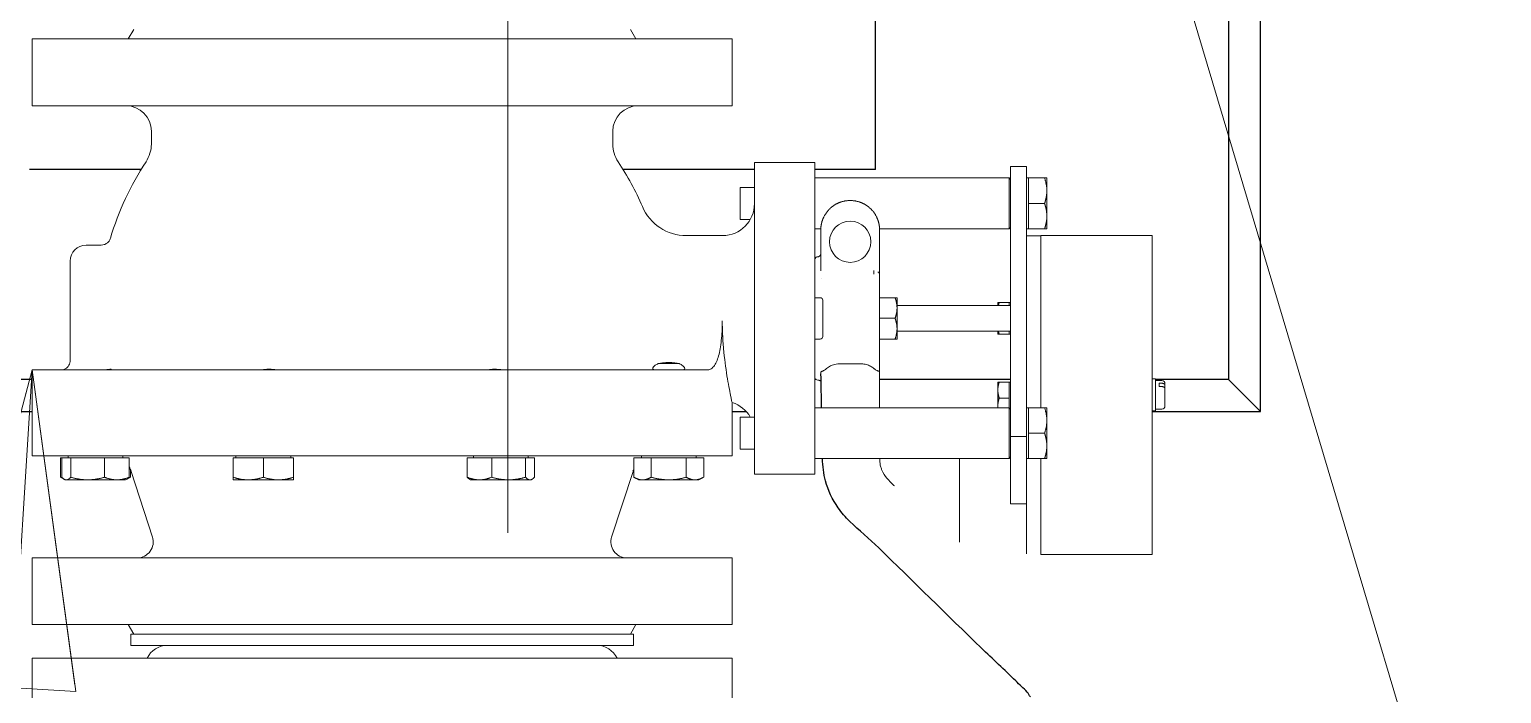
# Model space of a CAD drawing. Header units: millimetres. Extents: x 0 to 100323, y 0 to 59400.
# Drawn here: x 65095 to 66252, y 27961 to 28483 of the extents above; entities that cross this region are included whole.
import ezdxf

# ---------------------------------------------------------------- set-up
doc = ezdxf.new("R2010")
doc.units = ezdxf.units.MM
doc.header["$LTSCALE"] = 100
doc.linetypes.add('CHAIN', pattern=[0.3543, 0.2362, -0.0295, 0.0591, -0.0295])
doc.layers.add('P_Biomass (BM)', color=150, linetype='Continuous', lineweight=18, true_color=0x007fff)
doc.layers.add('P_BioMass CenterLine', color=150, linetype='CHAIN', lineweight=18, true_color=0x007fff)
doc.layers.add('Symbol', color=7, linetype='Continuous', lineweight=18)
doc.layers.add('Visible', color=7, linetype='Continuous', lineweight=25)

# ---------------------------------------------------------------- blocks, each defined once
blk = doc.blocks.new('Balloon37')
at = {"layer": 'Symbol'}
for p, q in [((650.974, 282.153), (650.32, 279.688)), ((650.82, 279.678), (650.974, 282.153)), ((651.311, 279.678), (650.974, 282.153))]:
    blk.add_line(p, q, dxfattribs=at)
at = {"layer": 'Symbol', "flags": 128}
blk.add_lwpolyline([(651.318, 279.627), (650.974, 282.153), (650.32, 279.688), (651.318, 279.627)], dxfattribs=at)
at = {"layer": 'Symbol'}
blk.add_solid([(651.318, 279.627), (650.974, 282.153), (650.32, 279.688), (651.318, 279.627)], dxfattribs=at)
blk = doc.blocks.new('Balloon38')
at = {"layer": 'Symbol'}
blk.add_line((659.304, 287.577), (685.951, 198.186), dxfattribs=at)

msp = doc.modelspace()

# ---------------------------------------------------------------- linework, layer by layer
at = {"layer": 'P_Biomass (BM)'}
for p, q in [((65647.4, 28475.3), (65097.4, 28475.3)), ((65097.4, 28475.3), (65097.4, 28422.8)), ((65177.4, 28482.8), (65173, 28475.3)), ((65567.4, 28482.8), (65571.7, 28475.3)), ((65647.4, 28475.3), (65647.4, 28422.8)), ((65647.4, 28422.8), (65097.4, 28422.8)), ((65191.1, 28402.8), (65191.1, 28392.7)), ((65553.6, 28402.8), (65553.6, 28392.7)), ((65712.4, 28378.4), (65664.9, 28378.4)), ((65664.9, 28378.4), (65664.9, 28133.4)), ((65712.4, 28378.4), (65712.4, 28133.4)), ((65866.1, 28375.2), (65878.6, 28375.2)), ((65866.1, 28359.3), (65866.1, 28375.2)), ((65878.6, 28364.2), (65878.6, 28375.2)), ((65653.6, 28358.6), (65653.6, 28333.6)), ((65664.9, 28358.6), (65653.6, 28358.6)), ((65712.4, 28366.1), (65864.9, 28366.1)), ((65864.9, 28326.1), (65864.9, 28366.1)), ((65866.1, 28364.8), (65864.9, 28366.1)), ((65866.1, 28179), (65866.1, 28359.3)), ((65880.1, 28366.1), (65878.6, 28366.1)), ((65878.6, 28364.2), (65878.6, 28354.4)), ((65880.1, 28366.1), (65892.8, 28366.1)), ((65880.1, 28356.1), (65880.1, 28366.1)), ((65894.6, 28356.1), (65894.6, 28366.1)), ((65878.6, 28318.5), (65878.6, 28354.4)), ((65880.1, 28346.1), (65880.1, 28356.1)), ((65880.1, 28346.1), (65892.8, 28346.1)), ((65880.1, 28336.1), (65880.1, 28346.1)), ((65894.6, 28336.1), (65894.6, 28356.1)), ((65661.6, 28333.6), (65653.6, 28333.6)), ((65880.1, 28326.1), (65880.1, 28336.1)), ((65894.6, 28326.1), (65894.6, 28336.1)), ((65712.4, 28326.1), (65717, 28326.1)), ((65717, 28325.3), (65717, 28293.1)), ((65763.2, 28326.1), (65864.9, 28326.1)), ((65763.2, 28290.1), (65763.2, 28325.3)), ((65866.1, 28327.3), (65864.9, 28326.1)), ((65880.1, 28326.1), (65878.6, 28326.1)), ((65880.1, 28326.1), (65892.8, 28326.1)), ((65139.9, 28313.4), (65151.7, 28313.4)), ((65611.3, 28320.9), (65639.9, 28320.9)), ((65878.6, 28320.8), (65889.9, 28320.8)), ((65878.6, 28219.9), (65878.6, 28318.5)), ((65889.9, 28185.7), (65889.9, 28321)), ((65889.9, 28321), (65977.4, 28321)), ((65977.4, 28321), (65977.4, 28070.5)), ((65127.4, 28222.8), (65127.4, 28300.9)), ((65758.6, 28291.9), (65758.6, 28293.5)), ((65758.6, 28290.5), (65758.6, 28291.9)), ((65763.2, 28289.9), (65763.2, 28289.9)), ((65717.3, 28287.1), (65717.3, 28287.1)), ((65716.6, 28272.1), (65712.4, 28272.1)), ((65718.6, 28270.1), (65718.6, 28241.6)), ((65775.4, 28272.1), (65763.2, 28272.1)), ((65776.9, 28264), (65776.9, 28272.1)), ((65776.9, 28265.9), (65866.1, 28265.9)), ((65856.1, 28268.4), (65856.1, 28265.9)), ((65864.9, 28268.4), (65857.2, 28268.4)), ((65864.9, 28268.4), (65864.9, 28265.9)), ((65864.9, 28268.4), (65866.1, 28268.4)), ((65775.4, 28255.9), (65763.2, 28255.9)), ((65776.9, 28247.8), (65776.9, 28264)), ((65776.9, 28239.6), (65776.9, 28247.8)), ((65776.9, 28245.9), (65866.1, 28245.9)), ((65856.1, 28245.9), (65856.1, 28243.4)), ((65864.9, 28243.4), (65857.2, 28243.4)), ((65864.9, 28245.9), (65864.9, 28243.4)), ((65864.9, 28243.4), (65866.1, 28243.4)), ((65716.6, 28239.6), (65712.4, 28239.6)), ((65775.4, 28239.6), (65763.2, 28239.6)), ((65589.3, 28220.3), (65605.8, 28220.3)), ((65763.2, 28220.1), (65763.2, 28214.5)), ((65878.6, 28183.9), (65878.6, 28219.9)), ((65627.6, 28215.3), (65097.4, 28215.3)), ((65097.4, 28215.3), (65097.4, 28147.8)), ((65714.7, 28207.3), (65715.1, 28207.3)), ((65763.2, 28214.5), (65763.2, 28214.5)), ((65979.9, 28208.3), (65977.4, 28208.3)), ((65979.9, 28208.3), (65979.9, 28183.3)), ((65979.9, 28207), (65984.9, 28207)), ((65856.1, 28205.8), (65856.1, 28199.6)), ((65856.1, 28199.6), (65856.1, 28187.1)), ((65864.9, 28205.8), (65857.2, 28205.8)), ((65864.9, 28205.8), (65864.9, 28199.6)), ((65864.9, 28205.8), (65866.1, 28205.8)), ((65864.9, 28199.6), (65864.9, 28193.3)), ((65982.9, 28205), (65982.9, 28202.3)), ((65982.9, 28205), (65984.9, 28205)), ((65984.9, 28202.3), (65982.9, 28202.3)), ((65987.4, 28204.5), (65987.4, 28203.2)), ((65987.4, 28200.5), (65987.4, 28203.2)), ((65987.4, 28200.5), (65987.4, 28187)), ((65647.4, 28189.7), (65647.4, 28147.8)), ((65712.4, 28185.7), (65864.9, 28185.7)), ((65856.1, 28187.1), (65856.1, 28185.7)), ((65864.9, 28193.3), (65857.2, 28193.3)), ((65864.9, 28193.3), (65864.9, 28187.1)), ((65864.9, 28187.1), (65864.9, 28185.7)), ((65864.9, 28145.7), (65864.9, 28185.7)), ((65866.1, 28184.5), (65864.9, 28185.7)), ((65880.1, 28185.7), (65878.6, 28185.7)), ((65878.6, 28183.9), (65878.6, 28174.1)), ((65880.1, 28185.7), (65892.8, 28185.7)), ((65880.1, 28175.7), (65880.1, 28185.7)), ((65894.6, 28175.7), (65894.6, 28185.7)), ((65979.9, 28183.3), (65977.4, 28183.3)), ((65979.9, 28184.5), (65984.9, 28184.5)), ((65653.6, 28153.2), (65653.6, 28178.2)), ((65664.9, 28178.2), (65653.6, 28178.2)), ((65866.1, 28163.1), (65866.1, 28179)), ((65878.6, 28174.1), (65878.6, 28163.1)), ((65880.1, 28165.7), (65880.1, 28175.7)), ((65894.6, 28155.7), (65894.6, 28175.7)), ((65866.1, 28163.1), (65878.6, 28163.1)), ((65866.1, 28110.1), (65866.1, 28163.1)), ((65878.6, 28110.1), (65878.6, 28163.1)), ((65880.1, 28155.7), (65880.1, 28165.7)), ((65880.1, 28165.7), (65892.8, 28165.7)), ((65664.9, 28153.2), (65653.6, 28153.2)), ((65880.1, 28145.7), (65880.1, 28155.7)), ((65894.6, 28145.7), (65894.6, 28155.7)), ((65647.4, 28147.8), (65097.4, 28147.8)), ((65119.7, 28146.3), (65120.7, 28146.3)), ((65119.7, 28146.3), (65119.7, 28131.1)), ((65120.7, 28146.3), (65127.8, 28146.3)), ((65120.7, 28146.3), (65120.7, 28131.1)), ((65125.7, 28146.3), (65125.7, 28147.8)), ((65127.8, 28146.3), (65154.3, 28146.3)), ((65127.8, 28146.3), (65127.8, 28131.1)), ((65154.3, 28146.3), (65173.7, 28146.3)), ((65154.3, 28146.3), (65154.3, 28131.1)), ((65168.7, 28146.3), (65168.7, 28147.8)), ((65173.7, 28146.3), (65173.7, 28131.1)), ((65174.6, 28137.4), (65174.6, 28131.1)), ((65255.3, 28146.3), (65279.1, 28146.3)), ((65255.3, 28146.3), (65255.3, 28131.1)), ((65257.6, 28146.3), (65257.6, 28147.8)), ((65279.1, 28146.3), (65302.8, 28146.3)), ((65279.1, 28146.3), (65279.1, 28131.1)), ((65300.6, 28146.3), (65300.6, 28147.8)), ((65302.8, 28146.3), (65302.8, 28131.1)), ((65439.2, 28146.3), (65439.2, 28131.1)), ((65439.2, 28146.3), (65458.5, 28146.3)), ((65444.1, 28146.3), (65444.1, 28147.8)), ((65458.5, 28146.3), (65485, 28146.3)), ((65458.5, 28146.3), (65458.5, 28131.1)), ((65485, 28146.3), (65492.1, 28146.3)), ((65485, 28146.3), (65485, 28131.1)), ((65487.1, 28146.3), (65487.1, 28147.8)), ((65492.1, 28146.3), (65492.1, 28131.1)), ((65570.1, 28146.3), (65583.8, 28146.3)), ((65570.1, 28146.3), (65570.1, 28131.1)), ((65576.1, 28146.3), (65576.1, 28147.8)), ((65583.8, 28146.3), (65611.3, 28146.3)), ((65583.8, 28146.3), (65583.8, 28131.1)), ((65611.3, 28146.3), (65625, 28146.3)), ((65611.3, 28146.3), (65611.3, 28131.1)), ((65619.1, 28146.3), (65619.1, 28147.8)), ((65625, 28146.3), (65625, 28131.1)), ((65712.4, 28145.7), (65864.9, 28145.7)), ((65826.1, 28145.7), (65826.1, 28080.1)), ((65866.1, 28147), (65864.9, 28145.7)), ((65865.5, 28146.4), (65866.1, 28146.4)), ((65880.1, 28145.7), (65878.6, 28145.7)), ((65880.1, 28145.7), (65892.8, 28145.7)), ((65889.9, 28070.5), (65889.9, 28145.7)), ((65122.6, 28129.5), (65119.7, 28131.1)), ((65123.4, 28129), (65122.6, 28129.5)), ((65123.4, 28129), (65124.2, 28129)), ((65124.2, 28129), (65141, 28129)), ((65141, 28129), (65164, 28129)), ((65164, 28129), (65170.9, 28129)), ((65170.9, 28129), (65171.8, 28129.5)), ((65171.8, 28129.5), (65174.6, 28131.1)), ((65192, 28084.1), (65175.3, 28135.7)), ((65255.3, 28129), (65267.2, 28129)), ((65267.2, 28129), (65291, 28129)), ((65291, 28129), (65302.8, 28129)), ((65441.9, 28129), (65441.1, 28129.5)), ((65441.9, 28129), (65448.8, 28129)), ((65448.8, 28129), (65471.8, 28129)), ((65471.8, 28129), (65488.6, 28129)), ((65488.6, 28129), (65489.4, 28129)), ((65489.4, 28129), (65490.2, 28129.5)), ((65552.7, 28084.1), (65569.5, 28135.7)), ((65573.8, 28129), (65570.1, 28131.1)), ((65573.8, 28129), (65577, 28129)), ((65577, 28129), (65597.6, 28129)), ((65597.6, 28129), (65618.1, 28129)), ((65618.1, 28129), (65621.3, 28129)), ((65621.3, 28129), (65625, 28131.1)), ((65712.4, 28133.4), (65664.9, 28133.4)), ((65878.6, 28110.1), (65866.1, 28110.1)), ((65878.6, 28070.8), (65878.6, 28110.1)), ((65097.4, 28067.8), (65647.4, 28067.8)), ((65097.4, 28015.3), (65097.4, 28067.8)), ((65647.4, 28015.3), (65647.4, 28067.8)), ((65889.9, 28070.5), (65977.4, 28070.5)), ((65097.4, 28015.3), (65647.4, 28015.3)), ((65177.4, 28007.8), (65173, 28015.3)), ((65567.4, 28007.8), (65571.7, 28015.3)), ((65174.9, 28007.8), (65569.9, 28007.8)), ((65174.9, 28007.8), (65174.9, 27999)), ((65174.9, 27999), (65569.9, 27999)), ((65569.9, 28007.8), (65569.9, 27999)), ((65097.4, 27989), (65647.4, 27989)), ((65097.4, 27989), (65097.4, 27957.8)), ((65647.4, 27989), (65647.4, 27957.8))]:
    msp.add_line(p, q, dxfattribs=at)
msp.add_circle((65740.1, 28316), 16.2, dxfattribs=at)
for centre, radius, start, end in [((65171.1, 28402.8), 20, 0, 90), ((65573.6, 28402.8), 20, 90, 180), ((65166.1, 28392.7), 25, 326.4427, 0), ((65578.6, 28392.7), 25, 180, 213.5573), ((65372.4, 28255.9), 222.5, 146.4427, 163.5845), ((65372.4, 28255.9), 222.5, 23.218, 33.5573), ((65639.9, 28345.9), 25, 270, 0), ((65611.3, 28358.4), 37.5, 203.218, 270), ((65139.9, 28300.9), 12.5, 90, 180), ((65716.6, 28270.1), 2, 0, 90), ((65716.6, 28241.6), 2, 270, 0), ((65984.9, 28204.5), 2.5, 0, 90), ((65639.9, 28165.9), 25, 29.5877, 72.5424), ((65984.9, 28187), 2.5, 270, 0), ((65158.6, 28130.3), 17.5, 18, 30.7216), ((65586.1, 28130.3), 17.5, 155.9313, 162), ((65180.1, 28080.3), 12.5, 270, 18), ((65564.6, 28080.3), 12.5, 162, 270), ((65203.6, 27981.5), 17.5, 90, 154.6231), ((65541.1, 27981.5), 17.5, 25.3769, 90)]:
    msp.add_arc(centre, radius, start, end, dxfattribs=at)
for points, weights in [([(65894.6, 28356.1), (65894.6, 28360.7), (65892.8, 28366.1)], [1, 1.0379548493, 1]), ([(65892.8, 28366.1), (65894.6, 28366.1), (65894.6, 28366.1)], [1, 1.0379548493, 1]), ([(65892.8, 28346.1), (65894.6, 28351.4), (65894.6, 28356.1)], [1, 1.0379548493, 1]), ([(65894.6, 28336.1), (65894.6, 28340.7), (65892.8, 28346.1)], [1, 1.0379548493, 1]), ([(65892.8, 28326.1), (65894.6, 28331.4), (65894.6, 28336.1)], [1, 1.0379548493, 1]), ([(65894.6, 28326.1), (65894.6, 28326.1), (65892.8, 28326.1)], [1, 1.0379548493, 1]), ([(65776.9, 28264), (65776.9, 28267.8), (65775.4, 28272.1)], [1, 1.0379548493, 1]), ([(65775.4, 28272.1), (65776.9, 28272.1), (65776.9, 28272.1)], [1, 1.0379548493, 1]), ([(65856.1, 28268.4), (65856.1, 28268.4), (65857.2, 28268.4)], [1, 1.0379548493, 1]), ([(65857.2, 28268.4), (65856.8, 28267.1), (65856.5, 28265.9)], [1, 1.01444719531, 1.01789598298]), ([(65775.4, 28255.9), (65776.9, 28260.3), (65776.9, 28264)], [1, 1.0379548493, 1]), ([(65776.9, 28247.8), (65776.9, 28251.5), (65775.4, 28255.9)], [1, 1.0379548493, 1]), ([(65775.4, 28239.6), (65776.9, 28244), (65776.9, 28247.8)], [1, 1.0379548493, 1]), ([(65857.2, 28243.4), (65856.1, 28243.4), (65856.1, 28243.4)], [1, 1.0379548493, 1]), ([(65856.5, 28245.9), (65856.8, 28244.7), (65857.2, 28243.4)], [1.01789598298, 1.01444719531, 1]), ([(65776.9, 28239.6), (65776.9, 28239.6), (65775.4, 28239.6)], [1, 1.0379548493, 1]), ([(65856.1, 28205.8), (65856.1, 28205.8), (65857.2, 28205.8)], [1, 1.0379548493, 1]), ([(65857.2, 28205.8), (65856.1, 28202.5), (65856.1, 28199.6)], [1, 1.0379548493, 1]), ([(65856.1, 28199.6), (65856.1, 28196.7), (65857.2, 28193.3)], [1, 1.0379548493, 1]), ([(65857.2, 28193.3), (65856.1, 28190), (65856.1, 28187.1)], [1, 1.0379548493, 1]), ([(65856.1, 28187.1), (65856.1, 28186.4), (65856.2, 28185.7)], [1, 1.00840431619, 1.01308670847]), ([(65892.8, 28185.7), (65894.6, 28185.7), (65894.6, 28185.7)], [1, 1.0379548493, 1]), ([(65894.6, 28175.7), (65894.6, 28180.4), (65892.8, 28185.7)], [1, 1.0379548493, 1]), ([(65892.8, 28165.7), (65894.6, 28171.1), (65894.6, 28175.7)], [1, 1.0379548493, 1]), ([(65894.6, 28155.7), (65894.6, 28160.4), (65892.8, 28165.7)], [1, 1.0379548493, 1]), ([(65892.8, 28145.7), (65894.6, 28151.1), (65894.6, 28155.7)], [1, 1.0379548493, 1]), ([(65894.6, 28145.7), (65894.6, 28145.7), (65892.8, 28145.7)], [1, 1.0379548493, 1]), ([(65119.7, 28131.1), (65120.7, 28130.6), (65121.7, 28130.2)], [1, 1.01005189042, 1.01477953359]), ([(65120.7, 28131.1), (65122.6, 28129), (65124.2, 28129)], [1, 1.0379548493, 1]), ([(65124.2, 28129), (65125.9, 28129), (65127.8, 28131.1)], [1, 1.0379548493, 1]), ([(65127.8, 28131.1), (65134.9, 28129), (65141, 28129)], [1, 1.0379548493, 1]), ([(65141, 28129), (65147.2, 28129), (65154.3, 28131.1)], [1, 1.0379548493, 1]), ([(65154.3, 28131.1), (65159.5, 28129), (65164, 28129)], [1, 1.0379548493, 1]), ([(65164, 28129), (65168.5, 28129), (65173.7, 28131.1)], [1, 1.0379548493, 1]), ([(65173.7, 28131.1), (65172.7, 28130), (65171.8, 28129.5)], [1, 1.01965956375, 1.01895290532]), ([(65172.7, 28130.2), (65173.6, 28130.6), (65174.6, 28131.1)], [1.01477953359, 1.01005189042, 1]), ([(65255.3, 28131.1), (65261.7, 28129), (65267.2, 28129)], [1, 1.0379548493, 1]), ([(65255.3, 28129), (65255.3, 28129), (65255.3, 28131.1)], [1, 1.0379548493, 1]), ([(65267.2, 28129), (65272.7, 28129), (65279.1, 28131.1)], [1, 1.0379548493, 1]), ([(65279.1, 28131.1), (65285.4, 28129), (65291, 28129)], [1, 1.0379548493, 1]), ([(65291, 28129), (65296.5, 28129), (65302.8, 28131.1)], [1, 1.0379548493, 1]), ([(65302.8, 28131.1), (65302.8, 28129), (65302.8, 28129)], [1, 1.0379548493, 1]), ([(65441.1, 28129.5), (65440.2, 28130), (65439.2, 28131.1)], [1.01895290532, 1.01965956375, 1]), ([(65439.2, 28131.1), (65444.3, 28129), (65448.8, 28129)], [1, 1.0379548493, 1]), ([(65448.8, 28129), (65453.3, 28129), (65458.5, 28131.1)], [1, 1.0379548493, 1]), ([(65458.5, 28131.1), (65465.6, 28129), (65471.8, 28129)], [1, 1.0379548493, 1]), ([(65471.8, 28129), (65477.9, 28129), (65485, 28131.1)], [1, 1.0379548493, 1]), ([(65485, 28131.1), (65486.9, 28129), (65488.6, 28129)], [1, 1.0379548493, 1]), ([(65488.6, 28129), (65490.2, 28129), (65492.1, 28131.1)], [1, 1.0379548493, 1]), ([(65570.1, 28131.1), (65573.8, 28129), (65577, 28129)], [1, 1.0379548493, 1]), ([(65577, 28129), (65580.2, 28129), (65583.8, 28131.1)], [1, 1.0379548493, 1]), ([(65583.8, 28131.1), (65591.2, 28129), (65597.6, 28129)], [1, 1.0379548493, 1]), ([(65597.6, 28129), (65603.9, 28129), (65611.3, 28131.1)], [1, 1.0379548493, 1]), ([(65611.3, 28131.1), (65614.9, 28129), (65618.1, 28129)], [1, 1.0379548493, 1]), ([(65618.1, 28129), (65621.3, 28129), (65625, 28131.1)], [1, 1.0379548493, 1])]:
    msp.add_rational_spline(points, weights, degree=2, dxfattribs=at)
for points, degree, knots in [([(65763.2, 28325.3), (65763.2, 28328.9), (65762.5, 28332.5), (65761.1, 28336), (65757, 28342.1), (65750.8, 28346.3), (65747.4, 28347.7), (65740.1, 28349.1), (65732.8, 28347.7), (65729.4, 28346.3), (65723.3, 28342.1), (65719.1, 28336), (65717.7, 28332.5), (65717, 28328.9), (65717, 28325.3)], 5, [-7.853982, -7.853982, -7.853982, -7.853982, -7.853982, -7.853982, -3.926991, -3.926991, -3.926991, 0, 0, 0, 3.926991, 3.926991, 3.926991, 7.853982, 7.853982, 7.853982, 7.853982, 7.853982, 7.853982]), ([(65151.7, 28313.4), (65152.5, 28313.4), (65153.3, 28313.5), (65154.8, 28314), (65155.6, 28314.4), (65156.8, 28315.3), (65157.4, 28315.9), (65158.3, 28317.2), (65158.7, 28318), (65158.9, 28318.8)], 3, [0, 0, 0, 0, 0.0950018, 0.0950018, 0.1908594, 0.1908594, 0.2850786, 0.2850786, 0.3834475, 0.3834475, 0.3834475, 0.3834475]), ([(65714.7, 28304.2), (65714.4, 28304.2), (65714.1, 28304.2), (65713.5, 28303.9), (65713.3, 28303.8), (65712.8, 28303.3), (65712.7, 28303.1), (65712.4, 28302.5), (65712.4, 28302.2), (65712.4, 28301.9)], 3, [-0.1461815, -0.1461815, -0.1461815, -0.1461815, -0.1092838, -0.1092838, -0.0730437, -0.0730437, -0.0367424, -0.0367424, 0, 0, 0, 0]), ([(65717, 28306.6), (65717, 28306.2), (65716.9, 28305.9), (65716.7, 28305.4), (65716.5, 28305.1), (65716.1, 28304.7), (65715.8, 28304.5), (65715.3, 28304.3), (65715, 28304.2), (65714.7, 28304.2)], 3, [-0.1881499, -0.1881499, -0.1881499, -0.1881499, -0.1450899, -0.1450899, -0.0940757, -0.0940757, -0.0431228, -0.0431228, 0, 0, 0, 0]), ([(65763.2, 28214.5), (65763.2, 28218.3), (65763.2, 28223.6), (65763.2, 28229.8), (65763.2, 28235.9), (65763.2, 28242.8), (65763.2, 28249.9), (65763.2, 28250.1), (65763.2, 28250.2), (65763.2, 28250.4), (65763.2, 28257.7), (65763.2, 28265.2), (65763.2, 28272.1), (65763.2, 28278.7), (65763.2, 28284.8), (65763.2, 28289.9)], 3, [0.000035, 0.000035, 0.000035, 0.000035, 6.734934, 6.734934, 6.734934, 13.335542, 13.335542, 13.335542, 13.469863, 13.469863, 13.469863, 20.204792, 20.204792, 20.204792, 26.671089, 26.671089, 26.671089, 26.671089]), ([(65627.6, 28215.3), (65628.5, 28215.3), (65629.4, 28215.5), (65631.2, 28216.4), (65632.1, 28217.1), (65633.7, 28219.1), (65634.4, 28220.3), (65635.7, 28223.1), (65636.2, 28224.8), (65637.2, 28228.1), (65637.6, 28230), (65638.3, 28234), (65638.6, 28236.2), (65639.1, 28240.8), (65639.3, 28243.2), (65639.5, 28248), (65639.6, 28250.4), (65639.6, 28252.8), (65639.6, 28253.2), (65639.6, 28253.5), (65639.6, 28253.9)], 3, [-2.322363, -2.322363, -2.322363, -2.322363, -2.022977, -2.022977, -1.723592, -1.723592, -1.424207, -1.424207, -1.124822, -1.124822, -0.843617, -0.843617, -0.562411, -0.562411, -0.281206, -0.281206, 0, 0, 0, 0.045502, 0.045502, 0.045502, 0.045502]), ([(65647.4, 28189.7), (65647.4, 28189.7), (65647.4, 28189.8), (65647.3, 28190.1), (65646.8, 28192), (65645.4, 28199.1), (65644.3, 28204.3), (65642.3, 28217), (65641.3, 28224.2), (65640.3, 28235.8), (65640, 28239.5), (65639.9, 28243.4)], 3, [-4.141161, -4.141161, -4.141161, -4.141161, -4.045692, -4.045692, -3.064504, -3.064504, -2.000911, -2.000911, -0.98139, -0.98139, -0.505747, -0.505747, -0.505747, -0.505747]), ([(65119.9, 28215.3), (65120.1, 28215.3), (65120.4, 28215.3), (65121.4, 28215.4), (65122.2, 28215.6), (65123.6, 28216.2), (65124.3, 28216.7), (65125.5, 28217.7), (65126, 28218.3), (65126.7, 28219.6), (65127, 28220.3), (65127.3, 28221.6), (65127.4, 28222.2), (65127.4, 28222.8)], 3, [0, 0, 0, 0, 0.0319613, 0.0319613, 0.1253983, 0.1253983, 0.2202634, 0.2202634, 0.3106265, 0.3106265, 0.3981144, 0.3981144, 0.4701794, 0.4701794, 0.4701794, 0.4701794]), ([(65585.5, 28215.7), (65585.2, 28215.8), (65585, 28216.1), (65584.9, 28216.8), (65585.1, 28217.2), (65585.8, 28218.1), (65586.3, 28218.6), (65587.6, 28219.4), (65588.4, 28219.8), (65589.3, 28220.3)], 3, [-0.6195096, -0.6195096, -0.6195096, -0.6195096, -0.4725398, -0.4725398, -0.3098297, -0.3098297, -0.1520498, -0.1520498, -0.0000022, -0.0000022, -0.0000022, -0.0000022]), ([(65589.3, 28220.3), (65589.3, 28220.3), (65589.3, 28220.3), (65589.4, 28220.3), (65589.4, 28220.3), (65589.4, 28220.3), (65589.5, 28220.3)], 3, [-0.00901202, -0.00901202, -0.00901202, -0.00901202, -0.004495957, -0.004495957, -0.004495957, 0, 0, 0, 0]), ([(65589.5, 28220.3), (65590.5, 28220.5), (65591.6, 28220.7), (65594.3, 28221.1), (65596, 28221.2), (65597.6, 28221.2), (65599.1, 28221.2), (65600.8, 28221.1), (65603.6, 28220.7), (65604.8, 28220.5), (65605.8, 28220.3)], 3, [-0.3127869, -0.3127869, -0.3127869, -0.3127869, -0.1852931, -0.1852931, 0, 0, 0, 0.1852931, 0.1852931, 0.3212707, 0.3212707, 0.3212707, 0.3212707]), ([(65605.8, 28220.3), (65606, 28220.2), (65606.2, 28220.1), (65607.5, 28219.4), (65608.5, 28218.7), (65609.8, 28217.4), (65610.2, 28216.8), (65610.2, 28216), (65609.9, 28215.7), (65608.6, 28215.3), (65607.6, 28215.3), (65606.4, 28215.3), (65606.3, 28215.3), (65606.2, 28215.3)], 3, [-1.2069983, -1.2069983, -1.2069983, -1.2069983, -1.1778368, -1.1778368, -0.9717469, -0.9717469, -0.7656569, -0.7656569, -0.5738155, -0.5738155, -0.381974, -0.381974, -0.3671083, -0.3671083, -0.3671083, -0.3671083]), ([(65749.4, 28220.1), (65748.8, 28220.1), (65748.2, 28220.1), (65746.7, 28220.1), (65746.3, 28220.1), (65744.6, 28220.1), (65743.3, 28220.1), (65741.2, 28220.1), (65740.6, 28220.1), (65738.6, 28220.1), (65737.5, 28220.1), (65735.4, 28220.1), (65734.9, 28220.1), (65730.6, 28220.1), (65729.8, 28220.2), (65726.5, 28219.4), (65725.4, 28218.9), (65723.5, 28217.9), (65722.5, 28217.2), (65721.6, 28216.4)], 3, [-0.5048721, -0.5048721, -0.5048721, -0.5048721, -0.4995798, -0.4995798, -0.4917214, -0.4917214, -0.4741026, -0.4741026, -0.4614705, -0.4614705, -0.4471941, -0.4471941, -0.4345066, -0.4345066, -0.2788565, -0.2788565, -0.1688549, -0.1688549, 0, 0, 0, 0]), ([(65749.4, 28220.1), (65749.9, 28220.1), (65750.4, 28220), (65750.9, 28220), (65751.6, 28219.9), (65752.3, 28219.7), (65753, 28219.5)], 3, [0, 0, 0, 0, 0.0636011, 0.0636011, 0.0636011, 0.1481571, 0.1481571, 0.1481571, 0.1481571]), ([(65753, 28219.5), (65754.1, 28219.2), (65755.1, 28218.8), (65757, 28217.7), (65757.9, 28217.1), (65758.6, 28216.5)], 3, [0.000001, 0.000001, 0.000001, 0.000001, 0.1436922, 0.1436922, 0.2873517, 0.2873517, 0.2873517, 0.2873517]), ([(65763.2, 28220.1), (65763.2, 28220.1), (65763.2, 28220.1), (65763.2, 28220.1), (65763.2, 28220.1), (65763.2, 28220.1), (65763.2, 28220.1), (65763.2, 28220), (65763.2, 28220), (65763.2, 28220), (65763.2, 28219.9), (65763.2, 28219.5), (65763.2, 28219.1), (65763.2, 28218), (65763.2, 28217.4), (65763.2, 28215.6), (65763.2, 28214.5), (65763.2, 28211.1), (65763.2, 28208.9), (65763.2, 28202.2), (65763.2, 28197.7), (65763.2, 28190.7), (65763.2, 28188.2), (65763.2, 28185.7)], 3, [0, 0, 0, 0, 0.000058, 0.000058, 0.000289, 0.000289, 0.000751, 0.000751, 0.0026, 0.0026, 0.006223, 0.006223, 0.05453, 0.05453, 0.135041, 0.135041, 0.269226, 0.269226, 0.537597, 0.537597, 1.074338, 1.074338, 1.373275, 1.373275, 1.373275, 1.373275]), ([(65152, 28215.3), (65152.3, 28215.3), (65152.6, 28215.3), (65154.1, 28215.3), (65155.2, 28215.5), (65157, 28215.7), (65157.8, 28215.8), (65158.5, 28215.9), (65158.5, 28215.9), (65158.7, 28215.9), (65158.7, 28215.9), (65158.8, 28215.9), (65158.8, 28215.9), (65158.9, 28215.9), (65158.9, 28215.9), (65159, 28215.9), (65159.1, 28215.9), (65159.3, 28215.9), (65159.4, 28215.8), (65159.7, 28215.8), (65159.8, 28215.7), (65159.8, 28215.5), (65159.6, 28215.4), (65159.1, 28215.3), (65159, 28215.3), (65158.8, 28215.3)], 3, [0.9177986, 0.9177986, 0.9177986, 0.9177986, 0.9665512, 0.9665512, 1.1483228, 1.1483228, 1.3164858, 1.3164858, 1.3459774, 1.3459774, 1.3604492, 1.3604492, 1.3717807, 1.3717807, 1.3843211, 1.3843211, 1.4048314, 1.4048314, 1.475708, 1.475708, 1.5907784, 1.5907784, 1.7615841, 1.7615841, 1.8199122, 1.8199122, 1.8199122, 1.8199122]), ([(65274.2, 28215.3), (65274.6, 28215.3), (65274.9, 28215.3), (65276.5, 28215.3), (65277.8, 28215.5), (65280.4, 28215.7), (65281.6, 28215.8), (65283, 28215.9), (65283.2, 28215.9), (65283.6, 28215.9), (65283.7, 28215.9), (65283.8, 28215.9), (65283.9, 28215.9), (65284.1, 28215.9), (65284.2, 28215.9), (65284.4, 28215.9), (65284.5, 28215.9), (65285.1, 28215.9), (65285.6, 28215.8), (65286.7, 28215.8), (65287.4, 28215.7), (65288.9, 28215.5), (65289.6, 28215.4), (65290.4, 28215.3), (65290.6, 28215.3), (65290.8, 28215.3)], 3, [0.9177986, 0.9177986, 0.9177986, 0.9177986, 0.9665512, 0.9665512, 1.1483228, 1.1483228, 1.3164858, 1.3164858, 1.3459774, 1.3459774, 1.3604492, 1.3604492, 1.3717807, 1.3717807, 1.3843211, 1.3843211, 1.4048314, 1.4048314, 1.475708, 1.475708, 1.5907784, 1.5907784, 1.7615841, 1.7615841, 1.8199122, 1.8199122, 1.8199122, 1.8199122]), ([(65454, 28215.3), (65454.1, 28215.3), (65454.3, 28215.3), (65455, 28215.3), (65455.8, 28215.5), (65457.7, 28215.7), (65458.7, 28215.8), (65460, 28215.9), (65460.2, 28215.9), (65460.4, 28215.9), (65460.5, 28215.9), (65460.7, 28215.9), (65460.8, 28215.9), (65461, 28215.9), (65461, 28215.9), (65461.3, 28215.9), (65461.4, 28215.9), (65462.1, 28215.9), (65462.6, 28215.8), (65463.9, 28215.8), (65464.7, 28215.7), (65466.8, 28215.5), (65468.1, 28215.4), (65469.7, 28215.3), (65470.1, 28215.3), (65470.5, 28215.3)], 3, [0.9177986, 0.9177986, 0.9177986, 0.9177986, 0.9665512, 0.9665512, 1.1483228, 1.1483228, 1.3164858, 1.3164858, 1.3459774, 1.3459774, 1.3604492, 1.3604492, 1.3717807, 1.3717807, 1.3843211, 1.3843211, 1.4048314, 1.4048314, 1.475708, 1.475708, 1.5907784, 1.5907784, 1.7615841, 1.7615841, 1.8199122, 1.8199122, 1.8199122, 1.8199122]), ([(65588.9, 28215.3), (65588.8, 28215.3), (65588.7, 28215.3), (65587.5, 28215.3), (65586.5, 28215.3), (65585.7, 28215.6), (65585.6, 28215.6), (65585.5, 28215.7)], 3, [0.3671083, 0.3671083, 0.3671083, 0.3671083, 0.381974, 0.381974, 0.5738155, 0.5738155, 0.6112479, 0.6112479, 0.6112479, 0.6112479]), ([(65714.7, 28207.3), (65713.6, 28207.3), (65712.6, 28208.2), (65712.4, 28209.2), (65712.4, 28209.3), (65712.4, 28209.5), (65712.4, 28209.6)], 3, [-0.3926991, -0.3926991, -0.3926991, -0.3926991, 0.2926797, 0.2926797, 0.2926797, 0.3926991, 0.3926991, 0.3926991, 0.3926991]), ([(65717.3, 28213.9), (65717.2, 28213.8), (65717.2, 28213.7), (65717.1, 28213.4), (65717.1, 28213.3), (65717.1, 28213.2), (65717.1, 28213.1), (65717.1, 28213)], 3, [0, 0, 0, 0, 0.04213497, 0.04213497, 0.06669126, 0.06669126, 0.08498234, 0.08498234, 0.08498234, 0.08498234]), ([(65717.1, 28212.4), (65717.1, 28212.4), (65717.1, 28212.4), (65717.1, 28212.5), (65717.1, 28212.6), (65717.1, 28212.7), (65717.1, 28212.8), (65717.1, 28212.9), (65717.1, 28212.9), (65717.1, 28213), (65717.1, 28213), (65717.1, 28213)], 3, [-0.04974119, -0.04974119, -0.04974119, -0.04974119, -0.04657674, -0.04657674, -0.02854941, -0.02854941, -0.01498416, -0.01498416, -0.00757223, -0.00757223, -0.000001, -0.000001, -0.000001, -0.000001]), ([(65717.3, 28213.9), (65717.4, 28214.1), (65717.5, 28214.1), (65717.9, 28214.3), (65718.2, 28214.4), (65718.5, 28214.5)], 3, [-0.1715939, -0.1715939, -0.1715939, -0.1715939, -0.0852251, -0.0852251, -0.000001, -0.000001, -0.000001, -0.000001]), ([(65718.5, 28214.5), (65718.9, 28214.7), (65719.4, 28214.9), (65720.4, 28215.5), (65721, 28215.9), (65721.6, 28216.4)], 3, [-0.2283149, -0.2283149, -0.2283149, -0.2283149, -0.1141602, -0.1141602, 0, 0, 0, 0]), ([(65758.6, 28216.5), (65758.8, 28216.3), (65759, 28216.2), (65759.2, 28216.1), (65759.8, 28215.6), (65760.4, 28215.3), (65760.9, 28215), (65761.1, 28214.9), (65761.3, 28214.8), (65761.5, 28214.7), (65761.8, 28214.7), (65762, 28214.6), (65762.2, 28214.5), (65762.4, 28214.5), (65762.7, 28214.4), (65762.8, 28214.4), (65763, 28214.4), (65763.1, 28214.4), (65763.1, 28214.4), (65763.2, 28214.4), (65763.2, 28214.5), (65763.2, 28214.5)], 3, [0, 0, 0, 0, 0.266868, 0.266868, 0.266868, 1.131398, 1.131398, 1.131398, 1.497445, 1.497445, 1.497445, 1.945885, 1.945885, 1.945885, 2.5467, 2.5467, 2.5467, 3.092654, 3.092654, 3.092654, 3.541079, 3.541079, 3.541079, 3.541079]), ([(65984.9, 28205), (65985.2, 28205), (65985.5, 28204.9), (65986.1, 28204.7), (65986.4, 28204.6), (65986.8, 28204.3), (65987.1, 28204.1), (65987.3, 28203.7), (65987.4, 28203.4), (65987.4, 28203.2)], 3, [0, 0, 0, 0, 0.0368272, 0.0368272, 0.0739214, 0.0739214, 0.1114349, 0.1114349, 0.1495092, 0.1495092, 0.1495092, 0.1495092]), ([(65987.4, 28200.5), (65987.4, 28200.7), (65987.3, 28201), (65987.1, 28201.4), (65986.8, 28201.6), (65986.4, 28201.9), (65986.1, 28202.1), (65985.5, 28202.3), (65985.2, 28202.3), (65984.9, 28202.3)], 3, [0.4504591, 0.4504591, 0.4504591, 0.4504591, 0.4885333, 0.4885333, 0.5260468, 0.5260468, 0.563141, 0.563141, 0.5999682, 0.5999682, 0.5999682, 0.5999682]), ([(65763.3, 28145.7), (65763.3, 28144), (65763.4, 28142.3), (65764, 28139.6), (65764.3, 28138.6), (65764.7, 28137.3), (65764.9, 28137), (65765.9, 28134.3), (65767.3, 28132.2), (65770.6, 28128.4), (65772.4, 28126.7), (65774.4, 28124.7), (65774.6, 28124.5), (65774.9, 28124.3)], 3, [2.973055, 2.973055, 2.973055, 2.973055, 3.180528, 3.180528, 3.303984, 3.303984, 3.345058, 3.345058, 3.644687, 3.644687, 3.942072, 3.942072, 3.982991, 3.982991, 3.982991, 3.982991])]:
    msp.add_open_spline(points, degree=degree, knots=knots, dxfattribs=at)
for points, degree in [([(65151.7, 28313.4), (65151.7, 28313.4), (65151.7, 28313.4), (65151.7, 28313.4)], 3), ([(65763.2, 28289.9), (65763.2, 28290.8), (65762.8, 28291.8), (65761.9, 28292.4)], 3), ([(65639.6, 28253.9), (65639.6, 28250.5), (65639.7, 28246.9), (65639.9, 28243.4)], 3), ([(65717.2, 28205.8), (65717.1, 28206.3), (65716.7, 28206.8), (65716.1, 28207.2), (65715.6, 28207.3), (65715.1, 28207.3)], 5)]:
    msp.add_open_spline(points, degree=degree, dxfattribs=at)
at = {"layer": 'P_BioMass CenterLine', "ltscale": 23.990969}
msp.add_line((65471.1, 31907.7), (65471.1, 28087.3), dxfattribs=at)
at = {"layer": 'Visible'}
for p, q in [((66037.4, 29901.5), (66037.4, 28207.8)), ((66062.4, 28182.8), (66062.4, 29901.5)), ((65759.9, 28372.8), (65759.9, 28963.9)), ((65183, 28372.8), (65095.3, 28372.8)), ((65182.4, 28372.8), (65182.4, 28371.7)), ((65649.4, 28372.8), (65561.7, 28372.8)), ((65562.4, 28371.7), (65562.4, 28372.8)), ((65664.9, 28372.8), (65649.4, 28372.8)), ((65759.9, 28372.8), (65712.4, 28372.8)), ((65097.4, 28207.8), (64712.4, 28207.8)), ((65713.3, 28207.8), (65712.4, 28207.8)), ((65866.1, 28207.8), (65763.2, 28207.8)), ((66037.4, 28207.8), (65979.9, 28207.8)), ((66037.4, 28207.8), (66062.4, 28182.8)), ((64706.1, 28182.8), (65097.4, 28182.8)), ((65647.4, 28182.8), (65658.3, 28182.8)), ((65977.4, 28182.8), (66062.4, 28182.8))]:
    msp.add_line(p, q, dxfattribs=at)
for points, knots in [([(65717.6, 28185.7), (65717.6, 28187.6), (65717.6, 28189.5), (65717.5, 28194.4), (65717.4, 28197.5), (65717.3, 28202.1), (65717.3, 28203.6), (65717.2, 28205.9), (65717.2, 28206.6), (65717.2, 28209.1), (65717.2, 28210.7), (65717.1, 28212.4)], [18.837098, 18.837098, 18.837098, 18.837098, 19.061151, 19.061151, 19.428542, 19.428542, 19.612238, 19.612238, 19.704086, 19.704086, 19.904269, 19.904269, 19.904269, 19.904269]), ([(65881.7, 27958.6), (65880.7, 27959.5), (65880.1, 27961.4), (65876.2, 27965.3), (65873.2, 27968.2), (65861.2, 27979.8), (65852.1, 27988.3), (65816.1, 28023), (65789.4, 28049.4), (65755.2, 28082.8), (65747.2, 28089.3), (65736.4, 28099.7), (65733.3, 28103.2), (65726.1, 28113.5), (65722.8, 28120.7), (65719.2, 28133.9), (65718.5, 28139.8), (65718.4, 28145.7)], [7.133962, 7.133962, 7.133962, 7.133962, 7.299118, 7.299118, 7.799121, 7.799121, 9.299156, 9.299156, 13.799275, 13.799275, 15.032666, 15.032666, 15.597877, 15.597877, 16.530098, 16.530098, 17.237075, 17.237075, 17.237075, 17.237075])]:
    msp.add_open_spline(points, degree=3, knots=knots, dxfattribs=at)

# ---------------------------------------------------------------- block references
at = {"layer": 'Symbol', "xscale": 100, "yscale": 100, "zscale": 100}
for name in ['Balloon38', 'Balloon37']:
    msp.add_blockref(name, (0, 0), dxfattribs=at)

doc.saveas('drawing.dxf')
